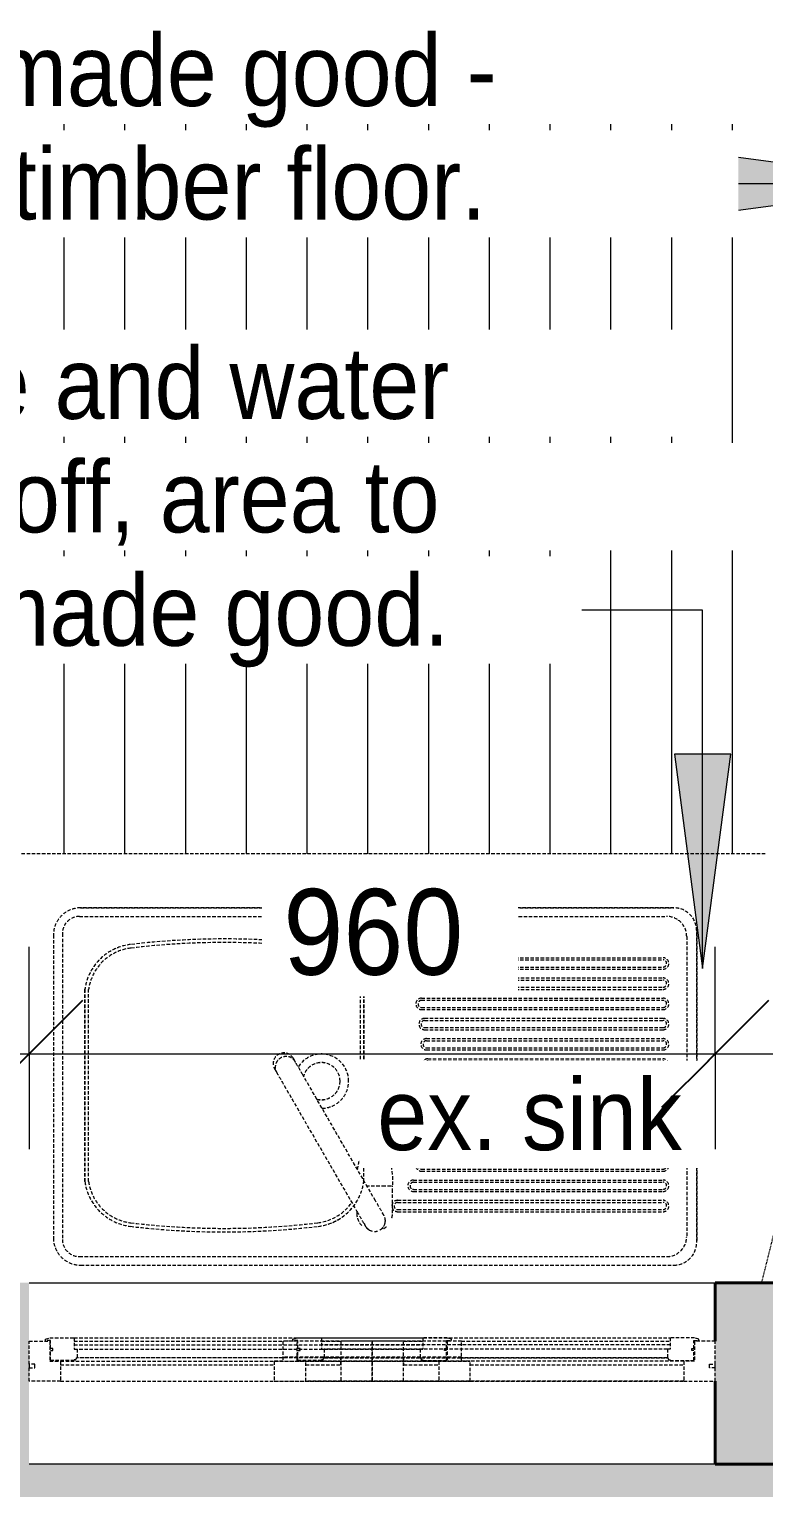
# Model space of a CAD drawing. Header units: millimetres. Extents: x -44638 to 64413, y -26305 to 6660.
# Drawn here: x -19483 to -18455, y -7836 to -5795 of the extents above; entities that cross this region are included whole.
import ezdxf

# ---------------------------------------------------------------- set-up
doc = ezdxf.new("R2010")
doc.units = ezdxf.units.MM
doc.linetypes.add('Demolished', pattern=[7.14375, 4.7625, -2.38125])
doc.linetypes.add('Detail Dash 2', pattern=[1.6, 0.8, -0.8])
for name, color, linetype, lineweight in [('A-ANNO-DIMS', 211, 'Continuous', 5), ('A-ANNO-DIMS-100', 211, 'Continuous', 5), ('A-DETL', 90, 'Continuous', 5), ('A-DETL-GENF', 92, 'Demolished', 5), ('A-DETL-MEDM', 33, 'Demolished', 5), ('A-FLOR-PATT', 8, 'Continuous', 9), ('A-GLAZ', 151, 'Demolished', 5), ('A-WALL-PATT', 111, 'Continuous', 9), ('G-ANNO-TEXT', 231, 'Continuous', 5), ('I-WALL', 2, 'Continuous', 9), ('P-SANR-FIXT', 6, 'Demolished', 5), ('Q-CASE', 31, 'Demolished', 5)]:
    doc.layers.add(name, color=color, linetype=linetype, lineweight=lineweight)
doc.styles.add('Arial_1', font='arial.ttf', dxfattribs={"width": 0.9, "height": 100})
doc.styles.add('Arial_2', font='arial.ttf', dxfattribs={"width": 0.9, "height": 120})
doc.dimstyles.new('SVA_-_1_2mm_Arial', dxfattribs={"dimscale": 304.8, "dimtxt": 122.431128, "dimasz": 0.492126, "dimexe": 0.492126, "dimexo": 0.0625, "dimgap": 0.246063, "dimtad": 1, "dimdec": 0, "dimrnd": 5, "dimzin": 0, "dimdsep": 46, "dimtxsty": 'Arial_2', "dimblk1": 'OBLIQUE', "dimblk2": 'OBLIQUE', "dimsah": 1, "dimcen": 0.09, "dimdle": 0.492126, "dimazin": 0, "dimtfac": 1, "dimtdec": 4, "dimtix": 1, "dimtmove": 0, "dimatfit": 3, "dimfxl": 1.968504, "dimfxlon": 1, "dimtvp": 1, "dimtfill": 1, "dimtolj": 1, "dimtzin": 0, "dimarcsym": 2})
pattern_1 = [(45, (19747.06, 7675.67), (-112.2532, 112.2532), []), (135, (19747.06, 7675.67), (-336.7596, 112.2532), [396.875, -238.125])]

# ---------------------------------------------------------------- blocks, each defined once
blk = doc.blocks.new('Durowin 949 x 1022 NC7 - NC7-1067762-DEMOLITION - EXISTING GROUND STOREY PLAN')
at = {"layer": 'A-DETL-GENF'}
h = blk.add_hatch(dxfattribs=at)
h.set_pattern_fill('FP_3', color=254, style=0, pattern_type=2)
h.set_pattern_definition(pattern_1)
h.paths.add_polyline_path([(607.5, -11), (651.5, -11), (651.5, 17), (639.5, 17), (639.5, 45), (619.5, 45), (619.5, 17), (607.5, 17)])
h = blk.add_hatch(dxfattribs=at)
h.set_pattern_fill('FP_3', color=254, style=0, pattern_type=2)
h.set_pattern_definition(pattern_1)
h.paths.add_polyline_path([(640.5, 18), (673.5, 19), (677.5, 22), (677.5, 34), (673.5, 34), (673.5, 50), (639.5, 50), (633.5, 48), (633.5, 46), (640.5, 46), (640.5, 35), (643.5, 35), (643.5, 32), (640.5, 32)])
h = blk.add_hatch(dxfattribs=at)
h.set_pattern_fill('FP_3', color=254, style=0, pattern_type=2)
h.set_pattern_definition(pattern_1)
h.paths.add_polyline_path([(837.5, -11), (881.5, -11), (881.5, 17), (869.5, 17), (869.5, 45), (849.5, 45), (849.5, 17), (837.5, 17)])
at = {"layer": 'A-DETL-GENF', "color": 254}
for p, q in [((264.5, 45), (293.5, 45)), ((264.5, 13), (264.5, 45)), ((287.5, 48), (293.5, 50)), ((287.5, 46), (287.5, 48)), ((294.5, 46), (287.5, 46)), ((293.5, 50), (327.5, 50)), ((293.5, 45), (293.5, 17)), ((294.5, 35), (294.5, 46)), ((327.5, 50), (815.5, 50)), ((327.5, 50), (327.5, 34)), ((869.5, 45), (619.5, 45)), ((633.5, 48), (639.5, 50)), ((633.5, 46), (633.5, 48)), ((640.5, 46), (633.5, 46)), ((639.5, 50), (673.5, 50)), ((640.5, 35), (640.5, 46)), ((673.5, 50), (1161.5, 50)), ((673.5, 50), (673.5, 34)), ((849.5, 50), (815.5, 50)), ((815.5, 50), (815.5, 34)), ((848.5, 35), (848.5, 46)), ((848.5, 46), (855.5, 46)), ((855.5, 48), (849.5, 50)), ((855.5, 46), (855.5, 48)), ((1195.5, 50), (1161.5, 50)), ((1161.5, 50), (1161.5, 34)), ((1194.5, 35), (1194.5, 46)), ((1194.5, 46), (1201.5, 46)), ((1201.5, 48), (1195.5, 50)), ((1224.5, 45), (1195.5, 45)), ((1195.5, 45), (1195.5, 17)), ((1201.5, 46), (1201.5, 48)), ((1224.5, 13), (1224.5, 45)), ((297.5, 35), (294.5, 35)), ((294.5, 32), (297.5, 32)), ((294.5, 18), (294.5, 32)), ((297.5, 32), (297.5, 35)), ((327.5, 40), (815.5, 40)), ((327.5, 34), (815.5, 34)), ((327.5, 34), (331.5, 34)), ((331.5, 22), (330.7, 22)), ((331.5, 34), (331.5, 22)), ((811.5, 22), (331.5, 22)), ((869.5, 23), (619.5, 23)), ((643.5, 35), (640.5, 35)), ((640.5, 32), (643.5, 32)), ((640.5, 18), (640.5, 32)), ((643.5, 32), (643.5, 35)), ((1161.5, 40), (673.5, 40)), ((673.5, 34), (677.5, 34)), ((677.5, 22), (676.7, 22)), ((1157.5, 34), (677.5, 34)), ((677.5, 34), (677.5, 22)), ((677.5, 22), (1157.5, 22)), ((815.5, 34), (811.5, 34)), ((811.5, 34), (811.5, 22)), ((811.5, 22), (812.3, 22)), ((845.5, 32), (845.5, 35)), ((845.5, 35), (848.5, 35)), ((848.5, 32), (845.5, 32)), ((848.5, 18), (848.5, 32)), ((1161.5, 34), (1157.5, 34)), ((1157.5, 34), (1157.5, 22)), ((1157.5, 22), (1158.3, 22)), ((1191.5, 32), (1191.5, 35)), ((1191.5, 35), (1194.5, 35)), ((1194.5, 32), (1191.5, 32)), ((1194.5, 18), (1194.5, 32)), ((272.5, 13), (264.5, 13)), ((264.5, 8), (272.5, 8)), ((264.5, -11), (264.5, 8)), ((272.5, 8), (272.5, 13)), ((293.5, 17), (308.5, 17)), ((327.5, 18), (294.5, 18)), ((308.5, 17), (837.5, 17)), ((308.5, 17), (308.5, -11)), ((327.5, 19), (327.5, 18)), ((328.5, 19), (327.5, 19)), ((607.5, 17), (881.5, 17)), ((673.5, 18), (640.5, 18)), ((1180.5, 17), (651.5, 17)), ((673.5, 19), (673.5, 18)), ((674.5, 19), (673.5, 19)), ((814.5, 19), (815.5, 19)), ((815.5, 19), (815.5, 18)), ((815.5, 18), (848.5, 18)), ((1160.5, 19), (1161.5, 19)), ((1161.5, 19), (1161.5, 18)), ((1161.5, 18), (1194.5, 18)), ((1195.5, 17), (1180.5, 17)), ((1180.5, 17), (1180.5, -11)), ((1216.5, 8), (1216.5, 13)), ((1216.5, 13), (1224.5, 13)), ((1224.5, 8), (1216.5, 8)), ((1224.5, -11), (1224.5, 8)), ((308.5, -11), (264.5, -11)), ((308.5, -11), (837.5, -11)), ((607.5, -11), (881.5, -11)), ((1180.5, -11), (651.5, -11)), ((1180.5, -11), (1224.5, -11))]:
    blk.add_line(p, q, dxfattribs=at)
for centre, start, end in [((327.7, 21.9), 286.0731, 1.1021), ((673.7, 21.9), 286.0731, 1.1021), ((815.3, 21.9), 178.8979, 253.9269), ((1161.3, 21.9), 178.8979, 253.9269)]:
    blk.add_arc(centre, 3.06, start, end, dxfattribs=at)
at = {"layer": 'A-DETL-MEDM', "color": 254}
for p, q in [((639.5, 45), (619.5, 45)), ((619.5, 45), (619.5, 17)), ((639.5, 17), (639.5, 45)), ((869.5, 45), (849.5, 45)), ((849.5, 45), (849.5, 17)), ((869.5, 17), (869.5, 45)), ((619.5, 17), (607.5, 17)), ((607.5, 17), (607.5, -11)), ((651.5, 17), (639.5, 17)), ((651.5, -11), (651.5, 17)), ((849.5, 17), (837.5, 17)), ((837.5, 17), (837.5, -11)), ((881.5, 17), (869.5, 17)), ((881.5, -11), (881.5, 17)), ((607.5, -11), (651.5, -11)), ((837.5, -11), (881.5, -11))]:
    blk.add_line(p, q, dxfattribs=at)
at = {"layer": 'A-GLAZ', "color": 254}
for p, q in [((327.5, 45), (619.5, 45)), ((673.5, 45), (700.5, 45)), ((788.5, 45), (815.5, 45)), ((869.5, 45), (1161.5, 45)), ((308.5, -11), (607.5, -11)), ((651.5, -11), (700.5, -11)), ((788.5, -11), (837.5, -11)), ((881.5, -11), (1180.5, -11))]:
    blk.add_line(p, q, dxfattribs=at)
at = {"layer": 'A-GLAZ', "color": 41, "lineweight": 18}
for p, q in [((744.5, 45), (700.5, 45)), ((700.5, 45), (700.5, -11)), ((744.5, -11), (744.5, 45)), ((744.5, 45), (744.5, -11)), ((788.5, 45), (744.5, 45)), ((788.5, -11), (788.5, 45)), ((619.5, 22), (331.5, 22)), ((700.5, 22), (677.5, 22)), ((700.5, 12), (700.5, 22)), ((811.5, 22), (788.5, 22)), ((788.5, 22), (788.5, 12)), ((1157.5, 22), (869.5, 22)), ((264.5, 13), (264.5, 8)), ((308.5, 12), (607.5, 12)), ((651.5, 12), (700.5, 12)), ((788.5, 12), (837.5, 12)), ((881.5, 12), (1180.5, 12)), ((1224.5, 8), (1224.5, 13)), ((700.5, -11), (744.5, -11)), ((744.5, -11), (788.5, -11))]:
    blk.add_line(p, q, dxfattribs=at)
blk = doc.blocks.new('Casework 2 - Casework 2-1198563-DEMOLITION - EXISTING GROUND STOREY PLAN')
at = {"layer": 'Q-CASE', "color": 254}
blk.add_line((-18452.6, -6948.7), (-20167.6, -6948.7), dxfattribs=at)
blk = doc.blocks.new('Kitchensingle  Sink - Kitchensingle  Sink-1107372-DEMOLITION - EXISTING GROUND STOREY PLAN')
at = {"layer": 'P-SANR-FIXT', "color": 254}
for p, q in [((-226.5, 265.5), (595, 265.5)), ((-225, 277.5), (605, 277.5)), ((605, 277.5), (-225, 277.5)), ((637, 245.5), (637, -190.5)), ((637, -190.5), (637, 245.5)), ((-263, 239.5), (-263, -184.5)), ((-263, 239.5), (-263, -184.5)), ((-250.5, 241.5), (-250.5, -186.5)), ((623, 237.5), (623, -182.5)), ((218.6, 207.7), (590, 207.7)), ((218.6, 204.7), (590, 204.7)), ((218.6, 194.7), (590, 194.7)), ((218.6, 191.7), (590, 191.7)), ((-218.9, 163.6), (-218.9, -105.6)), ((-218.9, -105.6), (-218.9, 163.6)), ((171.1, -105.6), (171.1, 163.6)), ((171.1, 163.6), (171.1, -76.3)), ((240.9, 179.4), (590, 179.4)), ((240.9, 176.4), (590, 176.4)), ((240.9, 166.4), (590, 166.4)), ((240.9, 163.4), (590, 163.4)), ((-213.9, -105.3), (-213.9, 163.3)), ((166.1, 163.3), (166.1, -77)), ((252.1, 151.1), (590, 151.1)), ((252.1, 148.1), (590, 148.1)), ((252.1, 138.1), (590, 138.1)), ((252.1, 135.1), (590, 135.1)), ((256.4, 122.9), (590, 122.9)), ((256.4, 119.9), (590, 119.9)), ((256.4, 109.9), (590, 109.9)), ((256.4, 106.9), (590, 106.9)), ((259.1, 94.6), (590, 94.6)), ((259.1, 91.6), (590, 91.6)), ((259.1, 81.6), (590, 81.6)), ((259.1, 78.6), (590, 78.6)), ((260.8, 66.3), (590, 66.3)), ((260.8, 63.3), (590, 63.3)), ((260.8, 53.3), (590, 53.3)), ((260.8, 50.3), (590, 50.3)), ((261.3, 38), (590, 38)), ((261.3, 35), (590, 35)), ((261.3, 25), (590, 25)), ((261.3, 22), (590, 22)), ((260.8, 9.7), (590, 9.7)), ((260.8, 6.7), (590, 6.7)), ((259.1, -18.6), (590, -18.6)), ((260.8, -3.3), (590, -3.3)), ((260.8, -6.3), (590, -6.3)), ((259.1, -21.6), (590, -21.6)), ((259.1, -31.6), (590, -31.6)), ((259.1, -34.6), (590, -34.6)), ((256.4, -46.9), (590, -46.9)), ((256.4, -49.9), (590, -49.9)), ((256.4, -59.9), (590, -59.9)), ((252.1, -75.1), (590, -75.1)), ((252.1, -78.1), (590, -78.1)), ((256.4, -62.9), (590, -62.9)), ((252.1, -88.1), (590, -88.1)), ((252.1, -91.1), (590, -91.1)), ((240.9, -103.4), (590, -103.4)), ((240.9, -106.4), (590, -106.4)), ((240.9, -116.4), (590, -116.4)), ((240.9, -119.4), (590, -119.4)), ((218.6, -131.7), (590, -131.7)), ((218.6, -134.7), (590, -134.7)), ((218.6, -144.7), (590, -144.7)), ((218.6, -147.7), (590, -147.7)), ((-226.5, -210.5), (595, -210.5)), ((-225, -222.5), (605, -222.5)), ((-225, -222.5), (605, -222.5))]:
    blk.add_line(p, q, dxfattribs=at)
for centre, radius, start, end in [((-225, 239.5), 38, 90, 180), ((-225, 239.5), 38, 90, 180), ((-226.5, 241.5), 24, 90, 180), ((595, 237.5), 28, 360, 90), ((605, 245.5), 32, 360, 90), ((605, 245.5), 32, 360, 90), ((-146.6, 153.7), 73, 96.8343, 172.1697), ((-23.9, -870), 1104, 83.1657, 96.8343), ((-23.9, -870), 1099, 83.1657, 96.8343), ((98.8, 153.7), 73, 7.8303, 83.1657), ((98.8, 153.7), 73, 7.8303, 83.1657), ((-146.6, 153.7), 68, 96.8343, 171.8863), ((98.8, 153.7), 68, 8.1137, 83.1657), ((218.6, 199.7), 8, 90, 270), ((218.6, 199.7), 5, 90, 270), ((590, 199.7), 8, 270, 90), ((590, 199.7), 5, 270, 90), ((240.9, 171.4), 8, 90, 270), ((240.9, 171.4), 5, 90, 270), ((590, 171.4), 8, 270, 90), ((590, 171.4), 5, 270, 90), ((252.1, 143.1), 8, 90, 270), ((252.1, 143.1), 5, 90, 270), ((590, 143.1), 8, 270, 90), ((590, 143.1), 5, 270, 90), ((256.4, 114.9), 8, 90, 270), ((590, 114.9), 8, 270, 90), ((256.4, 114.9), 5, 90, 270), ((590, 114.9), 5, 270, 90), ((259.1, 86.6), 8, 90, 270), ((259.1, 86.6), 5, 90, 270), ((590, 86.6), 8, 270, 90), ((590, 86.6), 5, 270, 90), ((112, 35), 38, 360, 148.558), ((260.8, 58.3), 8, 90, 270), ((260.8, 58.3), 5, 90, 270), ((590, 58.3), 8, 270, 90), ((590, 58.3), 5, 270, 90), ((112, 35), 26, 0, 164.6729), ((112, 34.9), 26, 0, 164.561), ((112, 35), 26, 255.0165, 0), ((112, 34.9), 26, 255.1312, 0), ((112, 35), 38, 271.1371, 360), ((261.3, 30), 8, 90, 270), ((261.3, 30), 5, 90, 270), ((590, 30), 8, 270, 90), ((590, 30), 5, 270, 90), ((260.8, 1.7), 8, 90, 270), ((260.8, 1.7), 5, 90, 270), ((590, 1.7), 8, 270, 90), ((590, 1.7), 5, 270, 90), ((259.1, -26.6), 8, 90, 270), ((590, -26.6), 8, 270, 90), ((259.1, -26.6), 5, 90, 270), ((590, -26.6), 5, 270, 90), ((256.4, -54.9), 8, 90, 270), ((256.4, -54.9), 5, 90, 270), ((590, -54.9), 8, 270, 90), ((590, -54.9), 5, 270, 90), ((252.1, -83.1), 8, 90, 270), ((252.1, -83.1), 5, 90, 270), ((590, -83.1), 8, 270, 90), ((590, -83.1), 5, 270, 90), ((-146.6, -95.7), 73, 187.8303, 263.1657), ((-146.6, -95.7), 73, 187.8303, 263.1657), ((-146.6, -95.7), 68, 188.1137, 263.1657), ((98.8, -95.7), 73, 276.8343, 352.1697), ((240.9, -111.4), 8, 90, 270), ((240.9, -111.4), 5, 90, 270), ((590, -111.4), 8, 270, 90), ((590, -111.4), 5, 270, 90), ((98.8, -95.7), 68, 276.8343, 324.866), ((98.8, -95.7), 73, 276.8343, 323.1083), ((218.6, -139.7), 8, 90, 270), ((218.6, -139.7), 5, 90, 270), ((590, -139.7), 8, 270, 90), ((590, -139.7), 5, 270, 90), ((-23.9, 928), 1099, 263.1657, 276.8343), ((-23.9, 928), 1104, 263.1657, 276.8343), ((-23.9, 928), 1104, 263.1657, 276.8343), ((595, -182.5), 28, 270, 0), ((-225, -184.5), 38, 180, 270), ((-225, -184.5), 38, 180, 270), ((-226.5, -186.5), 24, 180, 270), ((605, -190.5), 32, 270, 0), ((605, -190.5), 32, 270, 360)]:
    blk.add_arc(centre, radius, start, end, dxfattribs=at)
blk = doc.blocks.new('Tap _3_ - Tap _3_-1107360-DEMOLITION - EXISTING GROUND STOREY PLAN')
at = {"layer": 'P-SANR-FIXT', "color": 254}
for p, q in [((-8.4, 12.4), (-11.2, 10.5)), ((8.4, 12.4), (11.2, 10.5)), ((-25, -40.4), (-25, -48.3)), ((-25, -48.3), (-24.1, -48.3)), ((-23, -48.3), (-14.7, -48.3)), ((-14.2, -48.3), (10.7, -48.3)), ((-4.2, -83.3), (-20.5, -83.3)), ((-7.5, -86.9), (-7.5, -85.4)), ((-7.5, -85.4), (-7.5, -86.9)), ((20.5, -83.3), (4.2, -83.3)), ((7.5, -85.4), (7.5, -86.9)), ((7.5, -86.9), (7.5, -85.4)), ((111.3, -222.7), (114.1, -227.7)), ((140.1, -212.7), (137.2, -207.7))]:
    blk.add_line(p, q, dxfattribs=at)
at = {"layer": 'P-SANR-FIXT', "color": 254, "flags": 128}
for points in [[(24.7, -12.8), (24.1, -11.7), (23.4, -10.6), (22.8, -9.5), (22.2, -8.4), (21.6, -7.4), (21, -6.3), (20.4, -5.3), (19.8, -4.4), (19.3, -3.4), (18.8, -2.5), (18.3, -1.6), (17.8, -0.8), (17.3, 0), (16.8, 0.8), (16.4, 1.6), (16, 2.3), (15.6, 2.9), (15.3, 3.5), (14.9, 4.1), (14.6, 4.6), (14.4, 5.1), (14.1, 5.6), (13.9, 6), (13.7, 6.3), (13.5, 6.6), (13.3, 6.9), (13.2, 7.1), (13.1, 7.3), (13, 7.4), (13, 7.5), (13, 7.5)], [(-25, -10.4), (-25, -10.4), (-25, -10.5), (-25, -10.6), (-25, -10.7), (-25, -11), (-25, -11.2), (-25, -11.5), (-25, -11.9), (-25, -12.3), (-25, -12.7), (-25, -13.2), (-25, -13.7), (-25, -14.3), (-25, -14.9), (-25, -15.6), (-25, -16.3), (-25, -17), (-25, -17.8), (-25, -18.6), (-25, -19.5), (-25, -20.3), (-25, -21.2), (-25, -22.2), (-25, -23.2), (-25, -24.1), (-25, -25.2), (-25, -26.2), (-25, -27.3), (-25, -28.4), (-25, -29.5), (-25, -30.6), (-25, -31.8), (-25, -32.9), (-25, -34.1), (-25, -35.3), (-25, -36.4), (-25, -37.6), (-25, -38.8), (-25, -40), (-25, -40.4)], [(-13, -7.5), (-13, -7.5), (-12.9, -7.6), (-12.9, -7.7), (-12.8, -7.9), (-12.6, -8.1), (-12.5, -8.4), (-12.3, -8.7), (-12.1, -9), (-11.9, -9.4), (-11.6, -9.9), (-11.3, -10.4), (-11, -10.9), (-10.7, -11.5), (-10.3, -12.1), (-9.9, -12.8), (-9.5, -13.5), (-9.1, -14.2), (-8.7, -15), (-8.2, -15.8), (-7.7, -16.7), (-7.2, -17.5), (-6.7, -18.5), (-6.1, -19.4), (-5.6, -20.4), (-5, -21.4), (-4.4, -22.4), (-3.8, -23.5), (-3.1, -24.5), (-2.5, -25.6), (-1.9, -26.8), (-1.2, -27.8)], [(126.4, -189), (120.5, -178.7), (114.5, -168.3), (108.5, -157.9), (102.3, -147.3), (96.2, -136.6), (90, -125.9), (83.8, -115.1), (77.6, -104.4), (71.4, -93.6), (65.1, -82.8), (58.9, -72.1), (52.8, -61.4), (46.6, -50.7), (40.5, -40.2), (34.5, -29.7), (28.5, -19.4), (24.7, -12.8)], [(25, -13.4), (25, -12.9), (25, -12.4), (25, -12), (25, -11.6), (25, -11.3), (25, -11), (25, -10.8), (25, -10.6), (25, -10.5), (25, -10.4), (25, -10.4)], [(-1.2, -27.8), (4.7, -38.1), (10.7, -48.5), (16.7, -59), (22.8, -69.6), (29, -80.2), (35.2, -90.9), (41.4, -101.7), (47.6, -112.5), (53.8, -123.2), (60, -134), (66.3, -144.8), (72.4, -155.4), (78.6, -166.1), (84.7, -176.6), (90.7, -187.1), (96.7, -197.4), (100.5, -204)], [(-21.5, -83.3), (-22.6, -78.8), (-23.4, -74.2), (-24.1, -69.5), (-24.6, -64.9), (-24.9, -60.2), (-25, -55.6), (-24.9, -50.9), (-24.8, -48.3)], [(23.8, -71.6), (23.1, -76.2), (22.1, -80.8), (21.5, -83.3)], [(-5.5, -85.5), (-8.5, -85.3), (-12.2, -84.9), (-15.9, -84.4), (-19.6, -83.7), (-21.5, -83.3)], [(7.5, -86.9), (7.3, -86.1), (7, -85.3), (6.3, -84.6), (5.5, -84), (4.5, -83.5), (3.3, -83.1), (2, -82.8), (0.7, -82.7), (-0.7, -82.7), (-2, -82.8), (-3.3, -83.1), (-4.5, -83.5), (-5.5, -84), (-6.3, -84.6), (-7, -85.3), (-7.3, -86.1), (-7.5, -86.9)], [(-7.5, -86.9), (-7.3, -86.1), (-7, -85.3)], [(-5.5, -89.7), (-6.3, -89.1), (-7, -88.4), (-7.3, -87.6), (-7.5, -86.9)], [(-7.5, -86.9), (-7.3, -87.6), (-7, -88.4), (-6.3, -89.1), (-5.5, -89.7), (-4.5, -90.2), (-3.3, -90.6), (-2, -90.9), (-0.7, -91), (0.7, -91), (2, -90.9), (3.3, -90.6), (4.5, -90.2), (5.5, -89.7), (6.3, -89.1), (7, -88.4), (7.3, -87.6), (7.5, -86.9)], [(21.5, -83.3), (17.9, -84.1), (14.2, -84.7), (10.5, -85.1), (6.8, -85.4), (5.5, -85.5)], [(7.5, -86.9), (7.3, -87.6), (7, -88.4), (6.3, -89.1), (5.5, -89.7)], [(7, -85.3), (7.3, -86.1), (7.5, -86.9)], [(100.5, -204), (101.1, -205.1), (101.7, -206.2), (102.4, -207.3), (103, -208.4), (103.6, -209.4), (104.2, -210.4), (104.8, -211.4), (105.3, -212.4), (105.8, -213.3), (106.4, -214.2), (106.9, -215.1), (107.4, -216), (107.8, -216.8), (108.3, -217.5), (108.7, -218.3), (109.1, -219), (109.5, -219.6), (109.8, -220.2), (110.2, -220.8), (110.5, -221.3), (110.7, -221.8), (111, -222.3), (111.2, -222.7), (111.3, -222.7)], [(137.2, -207.7), (137, -207.3), (136.8, -206.9), (136.5, -206.4), (136.2, -205.9), (135.9, -205.3), (135.5, -204.7), (135.1, -204.1), (134.7, -203.4), (134.3, -202.7), (133.9, -201.9), (133.4, -201.1), (132.9, -200.3), (132.4, -199.4), (131.9, -198.5), (131.4, -197.6), (130.8, -196.6), (130.3, -195.6), (129.7, -194.6), (129.1, -193.6), (128.5, -192.5), (127.8, -191.4), (127.2, -190.3), (126.5, -189.2), (126.4, -189)]]:
    blk.add_lwpolyline(points, dxfattribs=at)
at = {"layer": 'P-SANR-FIXT', "color": 254}
for centre, radius, start, end in [((0, -10.4), 25, 120, 135), ((0, 0), 15, 120, 179.9979), ((0, 0), 15, 159.7633, 180), ((0, 0), 15, 124.0496, 142.2381), ((0, 0), 15, 90, 104.9109), ((0, 0), 15, 90, 100.4933), ((0, 0), 15, 31.1514, 76.3218), ((0, 0), 15, 45.0015, 75), ((0, 0), 15, 30, 45), ((0, 0), 15, 15, 30), ((0, -10.4), 25, 0, 45), ((0, -10.4), 25, 165, 180), ((0, -10.4), 25, 180, 183.5029), ((0, 0), 15, 180, 195.8481), ((0, 0), 15, 180, 210), ((0, 0), 15, 210, 223.575), ((0, -10.4), 25, 356.4971, 0)]:
    blk.add_arc(centre, radius, start, end, dxfattribs=at)
for start_param, end_param in [(3.141593, 6.021386), (0, 0.113135), (6.103128, 6.283185), (3.028458, 3.141593)]:
    blk.add_ellipse((127.1, -220.2), major_axis=(13, 7.5), ratio=0.970037, start_param=start_param, end_param=end_param, dxfattribs=at)
blk.add_open_spline([(110.7, -221.5), (110.8, -221.9), (111, -222.3), (111.3, -222.7)], degree=3, dxfattribs=at)
blk.add_open_spline([(111.3, -222.7), (112.5, -224.9), (116.3, -228.6), (123.1, -230.3), (129.2, -229.1), (133.8, -226.5), (137.3, -222.4), (139.1, -217.5), (139.2, -212.4), (138.1, -209.2), (137.2, -207.7)], degree=3, knots=[-1, -1, -1, -1, -0.833333, -0.666667, -0.555556, -0.444444, -0.333333, -0.222222, -0.111111, 0, 0, 0, 0], dxfattribs=at)
blk = doc.blocks.new('DIMBLOCK74-DEMOLITION - EXISTING GROUND STOREY PLAN')
at = {"layer": 'A-ANNO-DIMS-100'}
for p, q in [((-20162.6, -7228.6), (-20162.6, -7078.6)), ((-19482.6, -7228.6), (-19482.6, -7078.6)), ((-20162.6, -7228.6), (-19482.6, -7228.6)), ((-20162.6, -7228.6), (-20162.6, -7381.4)), ((-19482.6, -7228.6), (-19482.6, -7362))]:
    blk.add_line(p, q, dxfattribs=at)
at = {"layer": 'A-ANNO-DIMS-100', "lineweight": 25}
for p, q in [((-20162.6, -7228.6), (-20087.6, -7153.6)), ((-19482.6, -7228.6), (-19407.6, -7153.6)), ((-20162.6, -7228.6), (-20237.6, -7303.6)), ((-19482.6, -7228.6), (-19557.6, -7303.6))]:
    blk.add_line(p, q, dxfattribs=at)
at = {"layer": 'A-ANNO-DIMS-100', "color": 0, "insert": (-19946.9, -6997.8), "char_height": 120, "width": 298.355, "attachment_point": 1, "line_spacing_factor": 0.941778, "style": 'Arial_2', "bg_fill": 3, "box_fill_scale": 1.25, "bg_fill_color": 256, "bg_fill_true_color": 13158600, "bg_fill_transparency": 0}
blk.add_mtext('680', dxfattribs=at)
blk = doc.blocks.new('_Oblique')
at = {"color": 0, "linetype": 'ByBlock', "lineweight": -2}
blk.add_line((-0.5, -0.5), (0.5, 0.5), dxfattribs=at)
blk = doc.blocks.new('DIMBLOCK75-DEMOLITION - EXISTING GROUND STOREY PLAN')
at = {"layer": 'A-ANNO-DIMS-100'}
for p, q in [((-19482.6, -7228.6), (-19482.6, -7078.6)), ((-18522.6, -7228.6), (-18522.6, -7078.6)), ((-19482.6, -7228.6), (-18522.6, -7228.6)), ((-19482.6, -7228.6), (-19482.6, -7362)), ((-18522.6, -7228.6), (-18522.6, -7362))]:
    blk.add_line(p, q, dxfattribs=at)
at = {"layer": 'A-ANNO-DIMS-100', "lineweight": 25}
for p, q in [((-19482.6, -7228.6), (-19407.6, -7153.6)), ((-18522.6, -7228.6), (-18447.6, -7153.6)), ((-19482.6, -7228.6), (-19557.6, -7303.6)), ((-18522.6, -7228.6), (-18597.6, -7303.6))]:
    blk.add_line(p, q, dxfattribs=at)
at = {"layer": 'A-ANNO-DIMS-100', "color": 0, "insert": (-19126.9, -6997.8), "char_height": 120, "width": 298.355, "attachment_point": 1, "line_spacing_factor": 0.941778, "style": 'Arial_2', "bg_fill": 3, "box_fill_scale": 1.25, "bg_fill_color": 256, "bg_fill_true_color": 13158600, "bg_fill_transparency": 0}
blk.add_mtext('960', dxfattribs=at)
blk = doc.blocks.new('DIMBLOCK76-DEMOLITION - EXISTING GROUND STOREY PLAN')
at = {"layer": 'A-ANNO-DIMS-100'}
for p, q in [((-18522.6, -7228.6), (-18522.6, -7078.6)), ((-18052.6, -7228.6), (-18052.6, -7078.6)), ((-18522.6, -7228.6), (-17902.6, -7228.6)), ((-18522.6, -7228.6), (-18522.6, -7362)), ((-18052.6, -7228.6), (-18052.6, -7360.8))]:
    blk.add_line(p, q, dxfattribs=at)
at = {"layer": 'A-ANNO-DIMS-100', "lineweight": 25}
for p, q in [((-18522.6, -7228.6), (-18447.6, -7153.6)), ((-18052.6, -7228.6), (-17977.6, -7153.6)), ((-18522.6, -7228.6), (-18597.6, -7303.6)), ((-18052.6, -7228.6), (-18127.6, -7303.6))]:
    blk.add_line(p, q, dxfattribs=at)
at = {"layer": 'A-ANNO-DIMS-100', "color": 0, "insert": (-18411.9, -6997.8), "char_height": 120, "width": 298.355, "attachment_point": 1, "line_spacing_factor": 0.941778, "style": 'Arial_2', "bg_fill": 3, "box_fill_scale": 1.25, "bg_fill_color": 256, "bg_fill_true_color": 13158600, "bg_fill_transparency": 0}
blk.add_mtext('470', dxfattribs=at)

msp = doc.modelspace()

# ---------------------------------------------------------------- hatches: boundary and pattern name
at = {"layer": 'A-FLOR-PATT', "lineweight": 5}
h = msp.add_hatch(dxfattribs=at)
h.set_pattern_fill('FP_46', color=254, style=0, pattern_type=2)
h.set_pattern_definition([(270, (-20113.56, -3389.67), (85, 5e-15), [])])
h.paths.add_polyline_path([(-12364.6, -7548.7), (-12364.6, -4203.7), (-14330.6, -4203.7), (-14330.6, -4733.7), (-14464.6, -4733.7), (-14464.6, -4203.7), (-14535.1, -4203.7), (-14535.1, -4186.7), (-14591.1, -4186.7), (-14591.1, -4136.7), (-14611.1, -4136.7), (-14611.1, -4079.7), (-14535.1, -4079.7), (-14535.1, -4069.7), (-14464.6, -4069.7), (-14464.6, -4081.7), (-14452.6, -4081.7), (-14452.6, -4069.7), (-12230.6, -4069.7), (-12230.6, -4136.7), (-11265.6, -4136.7), (-11265.6, -4069.7), (-11275.6, -4069.7), (-11275.6, -3024.7), (-12346.1, -3024.7), (-12346.1, -3014.7), (-12422.1, -3014.7), (-12422.1, -2957.7), (-12402.1, -2957.7), (-12402.1, -2907.7), (-12346.1, -2907.7), (-12346.1, -2890.7), (-10220.6, -2890.7), (-10220.6, 769.3), (-15521.6, 769.3), (-15521.6, -1000.7), (-14931.6, -1000.7), (-14931.6, -2890.7), (-13271.1, -2890.7), (-13271.1, -2907.7), (-13215.1, -2907.7), (-13215.1, -2957.7), (-13195.1, -2957.7), (-13195.1, -3014.7), (-13271.1, -3014.7), (-13271.1, -3024.7), (-15655.6, -3024.7), (-15655.6, -3014.7), (-15731.6, -3014.7), (-15731.6, -2957.7), (-15711.6, -2957.7), (-15711.6, -2907.7), (-15655.6, -2907.7), (-15655.6, -2890.7), (-15065.6, -2890.7), (-15065.6, -1134.7), (-15655.6, -1134.7), (-15656.1, 43.4), (-15660, 36.7), (-15666.7, 32.8), (-15670.6, 32.3), (-16095.6, 32.3), (-16103.1, 34.3), (-16108.6, 39.8), (-16110.6, 47.3), (-16110.6, 587.3), (-16108.6, 594.8), (-16106.2, 597.9), (-16099.4, 601.8), (-16095.6, 602.3), (-15670.6, 602.3), (-15663.1, 600.3), (-15657.6, 594.8), (-15655.6, 587.3), (-15655.6, 769.3), (-18999.6, 769.3), (-18999.6, -2890.7), (-16580.6, -2890.7), (-16580.6, -2907.7), (-16524.6, -2907.7), (-16524.6, -2957.7), (-16504.6, -2957.7), (-16504.6, -3014.7), (-16580.6, -3014.7), (-16580.6, -3024.7), (-19262.1, -3024.7), (-19262.1, -3014.7), (-19338.1, -3014.7), (-19338.1, -2957.7), (-19318.1, -2957.7), (-19318.1, -2907.7), (-19262.1, -2907.7), (-19262.1, -2890.7), (-19133.6, -2890.7), (-19133.6, 32.3), (-19544.6, 32.3), (-19552.1, 34.3), (-19557.6, 39.8), (-19559.6, 47.3), (-19559.6, 587.3), (-19557.6, 594.8), (-19555.2, 597.9), (-19548.4, 601.8), (-19544.6, 602.3), (-19133.6, 602.3), (-19133.6, 769.3), (-21998.6, 769.3), (-21998.6, -2330.7), (-20364.6, -2330.7), (-20364.6, -2890.7), (-20187.1, -2890.7), (-20187.1, -2907.7), (-20131.1, -2907.7), (-20131.1, -2957.7), (-20111.1, -2957.7), (-20111.1, -3014.7), (-20187.1, -3014.7), (-20187.1, -3024.7), (-20498.6, -3024.7), (-20498.6, -2464.7), (-21998.6, -2464.7), (-21998.6, -3024.7), (-22252.6, -3024.7), (-22252.6, -1438.7), (-24902.6, -1438.7), (-24902.6, -2088.7), (-24972.6, -2088.7), (-24972.6, -2164.7), (-25029.6, -2164.7), (-25029.6, -2144.7), (-25079.6, -2144.7), (-25079.6, -2088.7), (-25156.6, -2088.7), (-25156.6, -1438.7), (-30006.6, -1438.7), (-30006.6, -7548.7), (-28326.6, -7548.5), (-28326.6, -7438.7), (-27354, -7438.7), (-27354, -5428.7), (-26658.6, -4733.2), (-25893.6, -4733.2), (-25893.6, -5333.2), (-26410, -5333.2), (-26754, -5677.2), (-26754, -7548.7), (-25156.6, -7548.7), (-25156.6, -6328.7), (-25086.6, -6328.7), (-25086.6, -6252.7), (-25029.6, -6252.7), (-25029.6, -6272.7), (-24979.6, -6272.7), (-24979.6, -6328.7), (-24902.6, -6328.7), (-24902.6, -7548.7), (-21887.6, -7548.7), (-21887.6, -7513.7), (-21889.6, -7521.2), (-21895.1, -7526.7), (-21902.6, -7528.7), (-22446.4, -7528.2), (-22453.2, -7524.3), (-22457.1, -7517.6), (-22457.6, -7513.7), (-22457.6, -7088.7), (-22455.6, -7081.2), (-22450.1, -7075.7), (-22442.6, -7073.7), (-21902.6, -7073.7), (-21895.1, -7075.7), (-21892, -7078.1), (-21888.1, -7084.8), (-21887.6, -7084.8), (-21887.6, -4203.7), (-22222.1, -4203.7), (-22222.1, -4186.7), (-22278.1, -4186.7), (-22278.1, -4136.7), (-22298.1, -4136.7), (-22298.1, -4079.7), (-22222.1, -4079.7), (-22222.1, -4069.7), (-21167.6, -4069.7), (-21167.6, -4079.7), (-21091.6, -4079.7), (-21091.6, -4136.7), (-21111.6, -4136.7), (-21111.6, -4186.7), (-21167.6, -4186.7), (-21167.6, -4203.7), (-21753.6, -4203.7), (-21753.6, -7548.7), (-20167.6, -7548.7), (-20167.6, -6948.7), (-18452.6, -6948.7), (-18452.6, -4203.7), (-20242.6, -4203.7), (-20242.6, -4186.7), (-20298.6, -4186.7), (-20298.6, -4136.7), (-20318.6, -4136.7), (-20318.6, -4079.7), (-20242.6, -4079.7), (-20242.6, -4069.7), (-17508.1, -4069.7), (-17507.6, -4079.7), (-17432.1, -4079.7), (-17432.1, -4136.7), (-17452.1, -4136.7), (-17452.1, -4186.7), (-17508.1, -4186.7), (-17508.1, -4203.7), (-18318.6, -4203.7), (-18318.6, -5794.7), (-17918.6, -5794.7), (-17918.1, -6969.8), (-17914.2, -6963.1), (-17907.4, -6959.2), (-17903.6, -6958.7), (-17478.6, -6958.7), (-17471.1, -6960.7), (-17465.6, -6966.2), (-17463.6, -6973.7), (-17463.6, -7513.7), (-17465.6, -7521.2), (-17468, -7524.3), (-17474.7, -7528.2), (-17478.6, -7528.7), (-17903.6, -7528.7), (-17911.1, -7526.7), (-17916.6, -7521.2), (-17918.6, -7513.7), (-17918.6, -7548.7), (-16133.6, -7548.7), (-16133.6, -4203.7), (-16583.1, -4203.7), (-16583.1, -4186.7), (-16639.1, -4186.7), (-16639.1, -4136.7), (-16659.1, -4136.7), (-16659.1, -4079.7), (-16583.1, -4079.7), (-16583.1, -4069.7), (-15460.1, -4069.7), (-15460.1, -4079.7), (-15384.1, -4079.7), (-15384.1, -4136.7), (-15404.1, -4136.7), (-15404.1, -4186.7), (-15460.1, -4186.7), (-15460.1, -4203.7), (-15999.6, -4203.7), (-15999.6, -7548.7), (-12689.5, -7548.7)])
h.paths.add_polyline_path([(-25086.6, -5479.7), (-25086.6, -5403.7), (-25156.6, -5403.7), (-25156.6, -3013.7), (-25079.6, -3013.7), (-25079.6, -2957.7), (-25029.6, -2957.7), (-25029.6, -2937.7), (-24972.6, -2937.7), (-24972.6, -3013.7), (-24902.6, -3013.7), (-24902.6, -4069.7), (-23147.1, -4069.7), (-23147.1, -4079.7), (-23071.1, -4079.7), (-23071.1, -4136.7), (-23091.1, -4136.7), (-23091.1, -4186.7), (-23147.1, -4186.7), (-23147.1, -4203.7), (-24902.6, -4203.7), (-24902.6, -5403.7), (-24979.6, -5403.7), (-24979.6, -5459.7), (-25029.6, -5459.7), (-25029.6, -5479.7)])
h.paths.add_polyline_path([(-10256.6, 32.3), (-10681.6, 32.3), (-10689.1, 34.3), (-10694.6, 39.8), (-10696.6, 47.3), (-10696.6, 587.3), (-10694.6, 594.8), (-10692.2, 597.9), (-10685.4, 601.8), (-10681.6, 602.3), (-10256.6, 602.3), (-10249.1, 600.3), (-10243.6, 594.8), (-10241.6, 587.3), (-10242.1, 43.4), (-10246, 36.7), (-10252.7, 32.8)])
at = {"layer": 'A-FLOR-PATT', "linetype": 'Demolished', "lineweight": 5}
h = msp.add_hatch(dxfattribs=at)
h.set_pattern_fill('FP_49', color=53, style=0, pattern_type=2)
h.set_pattern_definition([(225, (11927.06, 9502.67), (1e-14, -141.42136), [300, -100]), (315, (11856.35, 9431.96), (0, -141.42136), [300, -100])])
h.paths.add_polyline_path([(-4281.7, -11202.7), (6152.4, -11202.7), (6152.4, -7802.7), (-26902.6, -7802.7), (-26902.6, -8222.2), (-28326.6, -8222.2), (-28326.6, -7802.7), (-30006.6, -7802.7), (-30006.6, -11202.7), (-17734.2, -11202.7)])
h.paths.add_polyline_path([(-28064.6, -7960.2), (-27164.6, -7960.2), (-27164.6, -7802.7), (-28064.6, -7802.7)])
at = {"layer": 'A-WALL-PATT'}
h = msp.add_hatch(color=9, dxfattribs=at)
h.paths.add_polyline_path([(-17734.2, -7802.7), (-17493.6, -7802.7), (-17493.6, -7548.7), (-18522.6, -7548.7), (-18522.6, -7802.7)])
h.paths.add_polyline_path([(-19482.6, -7802.7), (-19482.6, -7548.7), (-20162.6, -7548.7), (-20162.6, -7802.7)])
h.paths.add_polyline_path([(-21097.3, -7802.7), (-21087.6, -7802.7), (-21087.6, -7548.7), (-21449.1, -7548.7), (-21449.1, -7802.7)])
h.paths.add_polyline_path([(-24460.4, -7802.7), (-24122.6, -7802.7), (-24122.6, -7548.7), (-26902.6, -7548.7), (-26902.6, -7802.7)])
at = {"layer": 'G-ANNO-TEXT'}
for points in [[(-18211.2, -6011.2), (-18511.2, -5971.6), (-18511.3, -6050.6)], [(-18540.3, -7109.2), (-18500.8, -6809.2), (-18579.7, -6809.2)]]:
    msp.add_hatch(color=7, dxfattribs=at).paths.add_polyline_path(points)

# ---------------------------------------------------------------- linework, layer by layer
at = {"layer": 'A-DETL', "color": 31, "linetype": 'Detail Dash 2'}
msp.add_line((-18457.6, -7548.7), (-18052.6, -5928.7), dxfattribs=at)
at = {"layer": 'G-ANNO-TEXT', "color": 7}
for p, q in [((-18511.2, -5971.6), (-18511.3, -6050.6)), ((-18211.2, -6011.2), (-18511.2, -5971.6)), ((-18211.2, -6011.2), (-18656.7, -6011)), ((-18511.3, -6050.6), (-18211.2, -6011.2)), ((-18540.3, -6607.5), (-18709.2, -6607.5)), ((-18540.3, -7109.2), (-18540.3, -6607.5)), ((-18500.8, -6809.2), (-18579.7, -6809.2)), ((-18579.7, -6809.2), (-18540.3, -7109.2)), ((-18540.3, -7109.2), (-18500.8, -6809.2))]:
    msp.add_line(p, q, dxfattribs=at)
at = {"layer": 'I-WALL', "color": 55}
for p, q in [((-19482.6, -7548.7), (-18522.6, -7548.7)), ((-18522.6, -7802.7), (-19482.6, -7802.7))]:
    msp.add_line(p, q, dxfattribs=at)
at = {"layer": 'I-WALL', "color": 8, "lineweight": 40}
for p, q in [((-17930.6, -7548.7), (-18522.6, -7548.7)), ((-18522.6, -7548.7), (-18522.6, -7630.7)), ((-18522.6, -7686.7), (-18522.6, -7802.7)), ((-18522.6, -7802.7), (-17493.6, -7802.7))]:
    msp.add_line(p, q, dxfattribs=at)

# ---------------------------------------------------------------- block references
at = {"layer": 'A-GLAZ', "color": 254}
msp.add_blockref('Durowin 949 x 1022 NC7 - NC7-1067762-DEMOLITION - EXISTING GROUND STOREY PLAN', (-19747.1, -7675.7), dxfattribs=at)
at = {"layer": 'P-SANR-FIXT', "color": 254}
msp.add_blockref('Kitchensingle  Sink - Kitchensingle  Sink-1107372-DEMOLITION - EXISTING GROUND STOREY PLAN', (-19185.6, -7301.7), dxfattribs=at)
at = {"layer": 'P-SANR-FIXT', "color": 254, "rotation": 180}
msp.add_blockref('Tap _3_ - Tap _3_-1107360-DEMOLITION - EXISTING GROUND STOREY PLAN', (-18999.2, -7462), dxfattribs=at)
at = {"layer": 'Q-CASE', "color": 254}
msp.add_blockref('Casework 2 - Casework 2-1198563-DEMOLITION - EXISTING GROUND STOREY PLAN', (0, 0), dxfattribs=at)

# ---------------------------------------------------------------- next in the draw order: texts
at = {"layer": 'G-ANNO-TEXT', "color": 7, "char_height": 100, "attachment_point": 1, "style": 'Arial_1', "bg_fill": 3, "box_fill_scale": 1.25, "bg_fill_color": 256, "bg_fill_true_color": 13158600, "bg_fill_transparency": 0}
for s, insert, width in [('demolished, floor made good - ', (-20526.8, -5802.2), 2020.253), ('Existing sink, drainage and water ', (-20739.7, -6240), 2215.063), ('ex. sink', (-18995.5, -7263.2), 512.278)]:
    msp.add_mtext(s, dxfattribs=dict(at, insert=insert, width=width))

# ---------------------------------------------------------------- next in the draw order: dimensions: what is measured, and where the dimension line sits
at = {"layer": 'A-ANNO-DIMS'}
dim = msp.add_linear_dim(base=(-19482.6, -7228.6), p1=(-20162.6, -7381.4), p2=(-19482.6, -7362), dimstyle='SVA_-_1_2mm_Arial', override={"dimpost": '<>', "dimfxl": 680.274598}, dxfattribs=at)
dim.commit()
dim.dimension.update_dxf_attribs({"geometry": 'DIMBLOCK74-DEMOLITION - EXISTING GROUND STOREY PLAN', "text_midpoint": (-19822.6, -7092.3)})

# ---------------------------------------------------------------- next in the draw order: texts
at = {"layer": 'G-ANNO-TEXT', "color": 7, "char_height": 100, "attachment_point": 1, "style": 'Arial_1', "bg_fill": 3, "box_fill_scale": 1.25, "bg_fill_color": 256, "bg_fill_true_color": 13158600, "bg_fill_transparency": 0}
for s, insert, width in [('to match existing timber floor.', (-20485.1, -5961), 1969.746), ('reticulation to be blanked off, area to ', (-20942.1, -6398.8), 2460.379)]:
    msp.add_mtext(s, dxfattribs=dict(at, insert=insert, width=width))

# ---------------------------------------------------------------- next in the draw order: dimensions: what is measured, and where the dimension line sits
at = {"layer": 'A-ANNO-DIMS'}
dim = msp.add_linear_dim(base=(-18522.6, -7228.6), p1=(-19482.6, -7362), p2=(-18522.6, -7362), dimstyle='SVA_-_1_2mm_Arial', override={"dimpost": '<>', "dimfxl": 960}, dxfattribs=at)
dim.commit()
dim.dimension.update_dxf_attribs({"geometry": 'DIMBLOCK75-DEMOLITION - EXISTING GROUND STOREY PLAN', "text_midpoint": (-19002.6, -7092.3)})

# ---------------------------------------------------------------- next in the draw order: texts
at = {"layer": 'G-ANNO-TEXT', "color": 7, "insert": (-19733.6, -6557.5), "char_height": 100, "width": 995.696, "attachment_point": 1, "style": 'Arial_1', "bg_fill": 3, "box_fill_scale": 1.25, "bg_fill_color": 256, "bg_fill_true_color": 13158600, "bg_fill_transparency": 0}
msp.add_mtext('be made good.', dxfattribs=at)

# ---------------------------------------------------------------- next in the draw order: dimensions: what is measured, and where the dimension line sits
at = {"layer": 'A-ANNO-DIMS'}
dim = msp.add_linear_dim(base=(-18052.6, -7228.6), p1=(-18522.6, -7362), p2=(-18052.6, -7360.8), dimstyle='SVA_-_1_2mm_Arial', override={"dimpost": '<>', "dimfxl": 470.001584}, dxfattribs=at)
dim.commit()
dim.dimension.update_dxf_attribs({"geometry": 'DIMBLOCK76-DEMOLITION - EXISTING GROUND STOREY PLAN', "text_midpoint": (-18287.6, -7092.3)})

doc.saveas('drawing.dxf')
